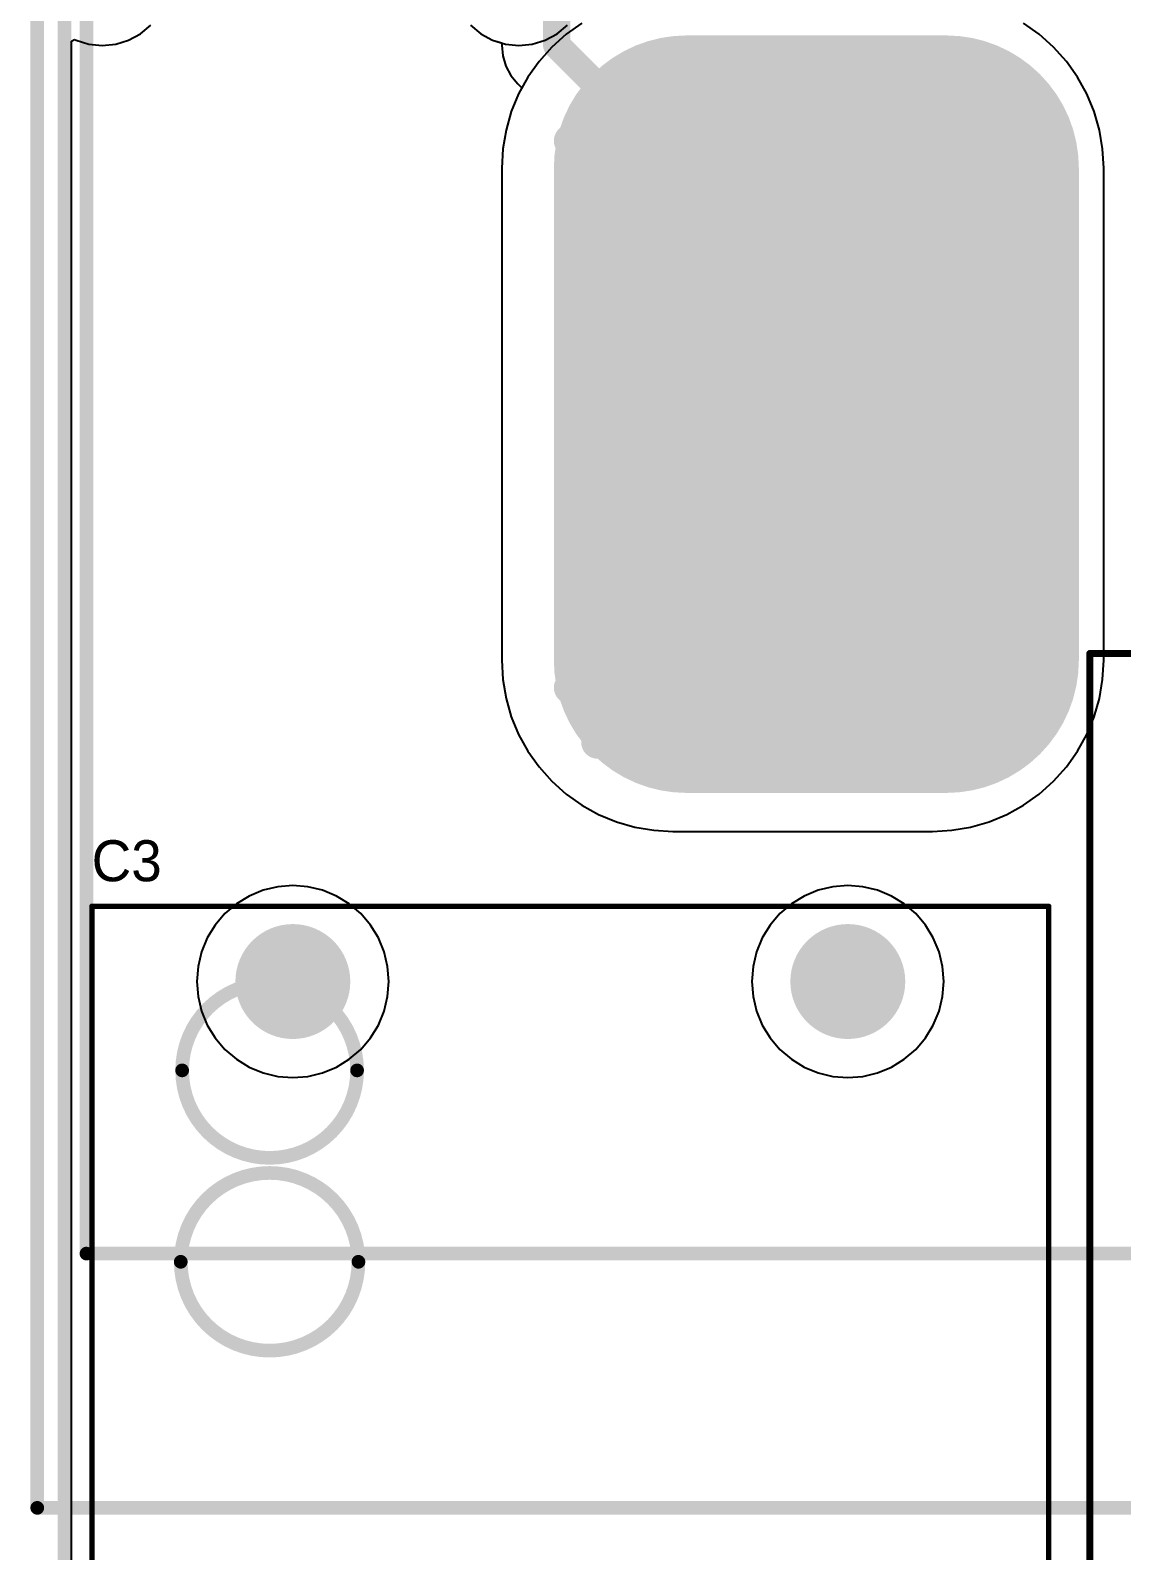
# Model space of a CAD drawing. Extents: x 69 to 227, y 90 to 377.
# Drawn here: x 79.8 to 119.7, y 136.9 to 192.5 of the extents above; entities that cross this region are included whole.
import ezdxf

# ---------------------------------------------------------------- set-up
doc = ezdxf.new("R2010")
doc.units = 0
doc.layers.get('0').update_dxf_attribs({"linetype": 'CONTINUOUS'})
for name, color, linetype in [('BOTTOMLAYER', 5, 'CONTINUOUS'), ('BOTTOMOVERLAY', 54, 'CONTINUOUS'), ('BOTTOMSOLDER', 6, 'CONTINUOUS'), ('MECHANICAL4', 56, 'CONTINUOUS'), ('MULTILAYER', 9, 'CONTINUOUS'), ('TOPLAYER', 1, 'CONTINUOUS'), ('TOPOVERLAY', 2, 'CONTINUOUS'), ('TOPSOLDER', 216, 'CONTINUOUS')]:
    doc.layers.add(name, color=color, linetype=linetype)

# ---------------------------------------------------------------- blocks, each defined once
blk = doc.blocks.new('C4AEOBW5400A3NJ_18')
at = {"layer": 'BOTTOMLAYER', "const_width": 2}
for points in [[(25.25, 10.15, 1), (27.25, 10.15, 1)], [(25.25, -10.15, 1), (27.25, -10.15, 1)]]:
    blk.add_lwpolyline(points, format="xyb", close=True, dxfattribs=at)
at = {"layer": 'BOTTOMSOLDER', "const_width": 2.102}
for points in [[(25.199, 10.15, 1), (27.301, 10.15, 1)], [(25.199, -10.15, 1), (27.301, -10.15, 1)]]:
    blk.add_lwpolyline(points, format="xyb", close=True, dxfattribs=at)
at = {"layer": 'MULTILAYER', "const_width": 2}
for points in [[(25.25, 10.15, 1), (27.25, 10.15, 1)], [(25.25, -10.15, 1), (27.25, -10.15, 1)]]:
    blk.add_lwpolyline(points, format="xyb", close=True, dxfattribs=at)
at = {"layer": 'TOPLAYER', "const_width": 2}
for points in [[(25.25, 10.15, 1), (27.25, 10.15, 1)], [(25.25, -10.15, 1), (27.25, -10.15, 1)]]:
    blk.add_lwpolyline(points, format="xyb", close=True, dxfattribs=at)
at = {"layer": 'TOPOVERLAY', "const_width": 0.2}
for points in [[(-29, 17.5), (29, 17.5)], [(29, 17.5), (29, -17.5)], [(-29, -17.5), (29, -17.5)]]:
    blk.add_lwpolyline(points, dxfattribs=at)
at = {"layer": 'TOPOVERLAY', "const_width": 0.1}
for points in [[(28.95, 17.5, 1), (29.05, 17.5, 1)], [(28.95, 17.5, 1), (29.05, 17.5, 1)], [(28.95, -17.5, 1), (29.05, -17.5, 1)], [(28.95, -17.5, 1), (29.05, -17.5, 1)]]:
    blk.add_lwpolyline(points, format="xyb", close=True, dxfattribs=at)
at = {"layer": 'TOPSOLDER', "const_width": 2.102}
for points in [[(25.199, 10.15, 1), (27.301, 10.15, 1)], [(25.199, -10.15, 1), (27.301, -10.15, 1)]]:
    blk.add_lwpolyline(points, format="xyb", close=True, dxfattribs=at)
blk = doc.blocks.new('CM300_SKM200_DUAL_FOOTPRIN')
at = {"layer": 'BOTTOMLAYER'}
for points, const_width in [([(-33.625, 9, 1), (-28.875, 9, 1)], 4.75), ([(-24.125, 9, 1), (-19.375, 9, 1)], 4.75), ([(-34.75, 12, 1), (-34.25, 12, 1)], 0.5), ([(-32.75, 12, 1), (-32.25, 12, 1)], 0.5), ([(-30.75, 12, 1), (-30.25, 12, 1)], 0.5), ([(-28.75, 12, 1), (-28.25, 12, 1)], 0.5), ([(-26.75, 12, 1), (-26.25, 12, 1)], 0.5), ([(-24.75, 12, 1), (-24.25, 12, 1)], 0.5), ([(-22.75, 12, 1), (-22.25, 12, 1)], 0.5), ([(-20.75, 12, 1), (-20.25, 12, 1)], 0.5), ([(-35.75, 10, 1), (-35.25, 10, 1)], 0.5), ([(-33.75, 10, 1), (-33.25, 10, 1)], 0.5), ([(-31.75, 10, 1), (-31.25, 10, 1)], 0.5), ([(-29.75, 10, 1), (-29.25, 10, 1)], 0.5), ([(-27.75, 10, 1), (-27.25, 10, 1)], 0.5), ([(-25.75, 10, 1), (-25.25, 10, 1)], 0.5), ([(-23.75, 10, 1), (-23.25, 10, 1)], 0.5), ([(-21.75, 10, 1), (-21.25, 10, 1)], 0.5), ([(-19.75, 10, 1), (-19.25, 10, 1)], 0.5), ([(-34.75, 8, 1), (-34.25, 8, 1)], 0.5), ([(-32.75, 8, 1), (-32.25, 8, 1)], 0.5), ([(-30.75, 8, 1), (-30.25, 8, 1)], 0.5), ([(-28.75, 8, 1), (-28.25, 8, 1)], 0.5), ([(-26.75, 8, 1), (-26.25, 8, 1)], 0.5), ([(-24.75, 8, 1), (-24.25, 8, 1)], 0.5), ([(-22.75, 8, 1), (-22.25, 8, 1)], 0.5), ([(-20.75, 8, 1), (-20.25, 8, 1)], 0.5), ([(-18.75, 8, 1), (-18.25, 8, 1)], 0.5), ([(-35.75, 6, 1), (-35.25, 6, 1)], 0.5), ([(-33.75, 6, 1), (-33.25, 6, 1)], 0.5), ([(-31.75, 6, 1), (-31.25, 6, 1)], 0.5), ([(-29.75, 6, 1), (-29.25, 6, 1)], 0.5), ([(-27.75, 6, 1), (-27.25, 6, 1)], 0.5), ([(-25.75, 6, 1), (-25.25, 6, 1)], 0.5), ([(-23.75, 6, 1), (-23.25, 6, 1)], 0.5), ([(-21.75, 6, 1), (-21.25, 6, 1)], 0.5), ([(-19.75, 6, 1), (-19.25, 6, 1)], 0.5), ([(-34.75, 4, 1), (-34.25, 4, 1)], 0.5), ([(-32.75, 4, 1), (-32.25, 4, 1)], 0.5), ([(-30.75, 4, 1), (-30.25, 4, 1)], 0.5), ([(-28.75, 4, 1), (-28.25, 4, 1)], 0.5), ([(-26.75, 4, 1), (-26.25, 4, 1)], 0.5), ([(-24.75, 4, 1), (-24.25, 4, 1)], 0.5), ([(-22.75, 4, 1), (-22.25, 4, 1)], 0.5), ([(-20.75, 4, 1), (-20.25, 4, 1)], 0.5), ([(-18.75, 4, 1), (-18.25, 4, 1)], 0.5), ([(-35.75, 2, 1), (-35.25, 2, 1)], 0.5), ([(-33.75, 2, 1), (-33.25, 2, 1)], 0.5), ([(-31.75, 2, 1), (-31.25, 2, 1)], 0.5), ([(-21.75, 2, 1), (-21.25, 2, 1)], 0.5), ([(-19.75, 2, 1), (-19.25, 2, 1)], 0.5), ([(-34.75, 0, 1), (-34.25, 0, 1)], 0.5), ([(-32.75, 0, 1), (-32.25, 0, 1)], 0.5), ([(-20.75, 0, 1), (-20.25, 0, 1)], 0.5), ([(-18.75, 0, 1), (-18.25, 0, 1)], 0.5), ([(-35.75, -2, 1), (-35.25, -2, 1)], 0.5), ([(-33.75, -2, 1), (-33.25, -2, 1)], 0.5), ([(-31.75, -2, 1), (-31.25, -2, 1)], 0.5), ([(-21.75, -2, 1), (-21.25, -2, 1)], 0.5), ([(-19.75, -2, 1), (-19.25, -2, 1)], 0.5), ([(-34.75, -4, 1), (-34.25, -4, 1)], 0.5), ([(-32.75, -4, 1), (-32.25, -4, 1)], 0.5), ([(-30.75, -4, 1), (-30.25, -4, 1)], 0.5), ([(-28.75, -4, 1), (-28.25, -4, 1)], 0.5), ([(-26.75, -4, 1), (-26.25, -4, 1)], 0.5), ([(-24.75, -4, 1), (-24.25, -4, 1)], 0.5), ([(-22.75, -4, 1), (-22.25, -4, 1)], 0.5), ([(-20.75, -4, 1), (-20.25, -4, 1)], 0.5), ([(-18.75, -4, 1), (-18.25, -4, 1)], 0.5), ([(-33.625, -9, 1), (-28.875, -9, 1)], 4.75), ([(-24.125, -9, 1), (-19.375, -9, 1)], 4.75), ([(-35.75, -6, 1), (-35.25, -6, 1)], 0.5), ([(-33.75, -6, 1), (-33.25, -6, 1)], 0.5), ([(-31.75, -6, 1), (-31.25, -6, 1)], 0.5), ([(-29.75, -6, 1), (-29.25, -6, 1)], 0.5), ([(-27.75, -6, 1), (-27.25, -6, 1)], 0.5), ([(-25.75, -6, 1), (-25.25, -6, 1)], 0.5), ([(-23.75, -6, 1), (-23.25, -6, 1)], 0.5), ([(-21.75, -6, 1), (-21.25, -6, 1)], 0.5), ([(-19.75, -6, 1), (-19.25, -6, 1)], 0.5), ([(-34.75, -8, 1), (-34.25, -8, 1)], 0.5), ([(-32.75, -8, 1), (-32.25, -8, 1)], 0.5), ([(-30.75, -8, 1), (-30.25, -8, 1)], 0.5), ([(-28.75, -8, 1), (-28.25, -8, 1)], 0.5), ([(-26.75, -8, 1), (-26.25, -8, 1)], 0.5), ([(-24.75, -8, 1), (-24.25, -8, 1)], 0.5), ([(-22.75, -8, 1), (-22.25, -8, 1)], 0.5), ([(-20.75, -8, 1), (-20.25, -8, 1)], 0.5), ([(-18.75, -8, 1), (-18.25, -8, 1)], 0.5), ([(-35.75, -10, 1), (-35.25, -10, 1)], 0.5), ([(-33.75, -10, 1), (-33.25, -10, 1)], 0.5), ([(-31.75, -10, 1), (-31.25, -10, 1)], 0.5), ([(-29.75, -10, 1), (-29.25, -10, 1)], 0.5), ([(-27.75, -10, 1), (-27.25, -10, 1)], 0.5), ([(-25.75, -10, 1), (-25.25, -10, 1)], 0.5), ([(-23.75, -10, 1), (-23.25, -10, 1)], 0.5), ([(-21.75, -10, 1), (-21.25, -10, 1)], 0.5), ([(-19.75, -10, 1), (-19.25, -10, 1)], 0.5), ([(-34.75, -12, 1), (-34.25, -12, 1)], 0.5), ([(-32.75, -12, 1), (-32.25, -12, 1)], 0.5), ([(-30.75, -12, 1), (-30.25, -12, 1)], 0.5), ([(-28.75, -12, 1), (-28.25, -12, 1)], 0.5), ([(-26.75, -12, 1), (-26.25, -12, 1)], 0.5), ([(-24.75, -12, 1), (-24.25, -12, 1)], 0.5), ([(-22.75, -12, 1), (-22.25, -12, 1)], 0.5), ([(-20.75, -12, 1), (-20.25, -12, 1)], 0.5)]:
    blk.add_lwpolyline(points, format="xyb", close=True, dxfattribs=dict(at, const_width=const_width))
for points in [[(-31.25, -13.75), (-21.75, -13.75), (-31.25, 13.75), (-21.75, 13.75)], [(-36, -9), (-17, -9), (-36, 9), (-17, 9)]]:
    blk.add_solid(points, dxfattribs=at)
at = {"layer": 'BOTTOMOVERLAY', "const_width": 0.5}
for points in [[(-55, -40), (-55, 40)], [(-53.2, -30.7), (-53.2, 30.7)], [(-53.2, -30.7), (53.2, -30.7)], [(-55, -40), (55, -40)]]:
    blk.add_lwpolyline(points, dxfattribs=at)
at = {"layer": 'BOTTOMOVERLAY'}
for points, const_width in [([(-43.3, -24, 1), (-49.7, -24, 1)], 0.5), ([(-49.825, -24, 1), (-49.575, -24, 1)], 0.25), ([(-43.425, -24, 1), (-43.175, -24, 1)], 0.25), ([(-43.25, -31, 1), (-49.75, -31, 1)], 0.5), ([(-53.325, -30.7, 1), (-53.075, -30.7, 1)], 0.25), ([(-53.325, -30.7, 1), (-53.075, -30.7, 1)], 0.25), ([(-49.875, -31, 1), (-49.625, -31, 1)], 0.25), ([(-43.375, -31, 1), (-43.125, -31, 1)], 0.25), ([(-55.125, -40, 1), (-54.875, -40, 1)], 0.25), ([(-55.125, -40, 1), (-54.875, -40, 1)], 0.25)]:
    blk.add_lwpolyline(points, format="xyb", close=True, dxfattribs=dict(at, const_width=const_width))
at = {"layer": 'BOTTOMSOLDER'}
for points, const_width in [([(-33.676, 9, 1), (-28.824, 9, 1)], 4.852), ([(-24.176, 9, 1), (-19.324, 9, 1)], 4.852), ([(-34.801, 12, 1), (-34.199, 12, 1)], 0.602), ([(-32.801, 12, 1), (-32.199, 12, 1)], 0.602), ([(-30.801, 12, 1), (-30.199, 12, 1)], 0.602), ([(-28.801, 12, 1), (-28.199, 12, 1)], 0.602), ([(-26.801, 12, 1), (-26.199, 12, 1)], 0.602), ([(-24.801, 12, 1), (-24.199, 12, 1)], 0.602), ([(-22.801, 12, 1), (-22.199, 12, 1)], 0.602), ([(-20.801, 12, 1), (-20.199, 12, 1)], 0.602), ([(-35.801, 10, 1), (-35.199, 10, 1)], 0.602), ([(-33.801, 10, 1), (-33.199, 10, 1)], 0.602), ([(-31.801, 10, 1), (-31.199, 10, 1)], 0.602), ([(-29.801, 10, 1), (-29.199, 10, 1)], 0.602), ([(-27.801, 10, 1), (-27.199, 10, 1)], 0.602), ([(-25.801, 10, 1), (-25.199, 10, 1)], 0.602), ([(-23.801, 10, 1), (-23.199, 10, 1)], 0.602), ([(-21.801, 10, 1), (-21.199, 10, 1)], 0.602), ([(-19.801, 10, 1), (-19.199, 10, 1)], 0.602), ([(-34.801, 8, 1), (-34.199, 8, 1)], 0.602), ([(-32.801, 8, 1), (-32.199, 8, 1)], 0.602), ([(-30.801, 8, 1), (-30.199, 8, 1)], 0.602), ([(-28.801, 8, 1), (-28.199, 8, 1)], 0.602), ([(-26.801, 8, 1), (-26.199, 8, 1)], 0.602), ([(-24.801, 8, 1), (-24.199, 8, 1)], 0.602), ([(-22.801, 8, 1), (-22.199, 8, 1)], 0.602), ([(-20.801, 8, 1), (-20.199, 8, 1)], 0.602), ([(-18.801, 8, 1), (-18.199, 8, 1)], 0.602), ([(-35.801, 6, 1), (-35.199, 6, 1)], 0.602), ([(-33.801, 6, 1), (-33.199, 6, 1)], 0.602), ([(-31.801, 6, 1), (-31.199, 6, 1)], 0.602), ([(-29.801, 6, 1), (-29.199, 6, 1)], 0.602), ([(-27.801, 6, 1), (-27.199, 6, 1)], 0.602), ([(-25.801, 6, 1), (-25.199, 6, 1)], 0.602), ([(-23.801, 6, 1), (-23.199, 6, 1)], 0.602), ([(-21.801, 6, 1), (-21.199, 6, 1)], 0.602), ([(-19.801, 6, 1), (-19.199, 6, 1)], 0.602), ([(-34.801, 4, 1), (-34.199, 4, 1)], 0.602), ([(-32.801, 4, 1), (-32.199, 4, 1)], 0.602), ([(-30.801, 4, 1), (-30.199, 4, 1)], 0.602), ([(-28.801, 4, 1), (-28.199, 4, 1)], 0.602), ([(-26.801, 4, 1), (-26.199, 4, 1)], 0.602), ([(-24.801, 4, 1), (-24.199, 4, 1)], 0.602), ([(-22.801, 4, 1), (-22.199, 4, 1)], 0.602), ([(-20.801, 4, 1), (-20.199, 4, 1)], 0.602), ([(-18.801, 4, 1), (-18.199, 4, 1)], 0.602), ([(-35.801, 2, 1), (-35.199, 2, 1)], 0.602), ([(-33.801, 2, 1), (-33.199, 2, 1)], 0.602), ([(-31.801, 2, 1), (-31.199, 2, 1)], 0.602), ([(-21.801, 2, 1), (-21.199, 2, 1)], 0.602), ([(-19.801, 2, 1), (-19.199, 2, 1)], 0.602), ([(-34.801, 0, 1), (-34.199, 0, 1)], 0.602), ([(-32.801, 0, 1), (-32.199, 0, 1)], 0.602), ([(-20.801, 0, 1), (-20.199, 0, 1)], 0.602), ([(-18.801, 0, 1), (-18.199, 0, 1)], 0.602), ([(-35.801, -2, 1), (-35.199, -2, 1)], 0.602), ([(-33.801, -2, 1), (-33.199, -2, 1)], 0.602), ([(-31.801, -2, 1), (-31.199, -2, 1)], 0.602), ([(-21.801, -2, 1), (-21.199, -2, 1)], 0.602), ([(-19.801, -2, 1), (-19.199, -2, 1)], 0.602), ([(-34.801, -4, 1), (-34.199, -4, 1)], 0.602), ([(-32.801, -4, 1), (-32.199, -4, 1)], 0.602), ([(-30.801, -4, 1), (-30.199, -4, 1)], 0.602), ([(-28.801, -4, 1), (-28.199, -4, 1)], 0.602), ([(-26.801, -4, 1), (-26.199, -4, 1)], 0.602), ([(-24.801, -4, 1), (-24.199, -4, 1)], 0.602), ([(-22.801, -4, 1), (-22.199, -4, 1)], 0.602), ([(-20.801, -4, 1), (-20.199, -4, 1)], 0.602), ([(-18.801, -4, 1), (-18.199, -4, 1)], 0.602), ([(-33.676, -9, 1), (-28.824, -9, 1)], 4.852), ([(-24.176, -9, 1), (-19.324, -9, 1)], 4.852), ([(-35.801, -6, 1), (-35.199, -6, 1)], 0.602), ([(-33.801, -6, 1), (-33.199, -6, 1)], 0.602), ([(-31.801, -6, 1), (-31.199, -6, 1)], 0.602), ([(-29.801, -6, 1), (-29.199, -6, 1)], 0.602), ([(-27.801, -6, 1), (-27.199, -6, 1)], 0.602), ([(-25.801, -6, 1), (-25.199, -6, 1)], 0.602), ([(-23.801, -6, 1), (-23.199, -6, 1)], 0.602), ([(-21.801, -6, 1), (-21.199, -6, 1)], 0.602), ([(-19.801, -6, 1), (-19.199, -6, 1)], 0.602), ([(-34.801, -8, 1), (-34.199, -8, 1)], 0.602), ([(-32.801, -8, 1), (-32.199, -8, 1)], 0.602), ([(-30.801, -8, 1), (-30.199, -8, 1)], 0.602), ([(-28.801, -8, 1), (-28.199, -8, 1)], 0.602), ([(-26.801, -8, 1), (-26.199, -8, 1)], 0.602), ([(-24.801, -8, 1), (-24.199, -8, 1)], 0.602), ([(-22.801, -8, 1), (-22.199, -8, 1)], 0.602), ([(-20.801, -8, 1), (-20.199, -8, 1)], 0.602), ([(-18.801, -8, 1), (-18.199, -8, 1)], 0.602), ([(-35.801, -10, 1), (-35.199, -10, 1)], 0.602), ([(-33.801, -10, 1), (-33.199, -10, 1)], 0.602), ([(-31.801, -10, 1), (-31.199, -10, 1)], 0.602), ([(-29.801, -10, 1), (-29.199, -10, 1)], 0.602), ([(-27.801, -10, 1), (-27.199, -10, 1)], 0.602), ([(-25.801, -10, 1), (-25.199, -10, 1)], 0.602), ([(-23.801, -10, 1), (-23.199, -10, 1)], 0.602), ([(-21.801, -10, 1), (-21.199, -10, 1)], 0.602), ([(-19.801, -10, 1), (-19.199, -10, 1)], 0.602), ([(-34.801, -12, 1), (-34.199, -12, 1)], 0.602), ([(-32.801, -12, 1), (-32.199, -12, 1)], 0.602), ([(-30.801, -12, 1), (-30.199, -12, 1)], 0.602), ([(-28.801, -12, 1), (-28.199, -12, 1)], 0.602), ([(-26.801, -12, 1), (-26.199, -12, 1)], 0.602), ([(-24.801, -12, 1), (-24.199, -12, 1)], 0.602), ([(-22.801, -12, 1), (-22.199, -12, 1)], 0.602), ([(-20.801, -12, 1), (-20.199, -12, 1)], 0.602)]:
    blk.add_lwpolyline(points, format="xyb", close=True, dxfattribs=dict(at, const_width=const_width))
for points in [[(-31.25, -13.852), (-21.75, -13.852), (-31.25, 13.852), (-21.75, 13.852)], [(-36.102, -9), (-16.898, -9), (-36.102, 9), (-16.898, 9)]]:
    blk.add_solid(points, dxfattribs=at)
at = {"layer": 'MULTILAYER'}
for points, const_width in [([(-33.625, 9, 1), (-28.875, 9, 1)], 4.75), ([(-24.125, 9, 1), (-19.375, 9, 1)], 4.75), ([(-34.75, 12, 1), (-34.25, 12, 1)], 0.5), ([(-32.75, 12, 1), (-32.25, 12, 1)], 0.5), ([(-30.75, 12, 1), (-30.25, 12, 1)], 0.5), ([(-28.75, 12, 1), (-28.25, 12, 1)], 0.5), ([(-26.75, 12, 1), (-26.25, 12, 1)], 0.5), ([(-24.75, 12, 1), (-24.25, 12, 1)], 0.5), ([(-22.75, 12, 1), (-22.25, 12, 1)], 0.5), ([(-20.75, 12, 1), (-20.25, 12, 1)], 0.5), ([(-35.75, 10, 1), (-35.25, 10, 1)], 0.5), ([(-33.75, 10, 1), (-33.25, 10, 1)], 0.5), ([(-31.75, 10, 1), (-31.25, 10, 1)], 0.5), ([(-29.75, 10, 1), (-29.25, 10, 1)], 0.5), ([(-27.75, 10, 1), (-27.25, 10, 1)], 0.5), ([(-25.75, 10, 1), (-25.25, 10, 1)], 0.5), ([(-23.75, 10, 1), (-23.25, 10, 1)], 0.5), ([(-21.75, 10, 1), (-21.25, 10, 1)], 0.5), ([(-19.75, 10, 1), (-19.25, 10, 1)], 0.5), ([(-34.75, 8, 1), (-34.25, 8, 1)], 0.5), ([(-32.75, 8, 1), (-32.25, 8, 1)], 0.5), ([(-30.75, 8, 1), (-30.25, 8, 1)], 0.5), ([(-28.75, 8, 1), (-28.25, 8, 1)], 0.5), ([(-26.75, 8, 1), (-26.25, 8, 1)], 0.5), ([(-24.75, 8, 1), (-24.25, 8, 1)], 0.5), ([(-22.75, 8, 1), (-22.25, 8, 1)], 0.5), ([(-20.75, 8, 1), (-20.25, 8, 1)], 0.5), ([(-18.75, 8, 1), (-18.25, 8, 1)], 0.5), ([(-35.75, 6, 1), (-35.25, 6, 1)], 0.5), ([(-33.75, 6, 1), (-33.25, 6, 1)], 0.5), ([(-31.75, 6, 1), (-31.25, 6, 1)], 0.5), ([(-29.75, 6, 1), (-29.25, 6, 1)], 0.5), ([(-27.75, 6, 1), (-27.25, 6, 1)], 0.5), ([(-25.75, 6, 1), (-25.25, 6, 1)], 0.5), ([(-23.75, 6, 1), (-23.25, 6, 1)], 0.5), ([(-21.75, 6, 1), (-21.25, 6, 1)], 0.5), ([(-19.75, 6, 1), (-19.25, 6, 1)], 0.5), ([(-34.75, 4, 1), (-34.25, 4, 1)], 0.5), ([(-32.75, 4, 1), (-32.25, 4, 1)], 0.5), ([(-30.75, 4, 1), (-30.25, 4, 1)], 0.5), ([(-28.75, 4, 1), (-28.25, 4, 1)], 0.5), ([(-26.75, 4, 1), (-26.25, 4, 1)], 0.5), ([(-24.75, 4, 1), (-24.25, 4, 1)], 0.5), ([(-22.75, 4, 1), (-22.25, 4, 1)], 0.5), ([(-20.75, 4, 1), (-20.25, 4, 1)], 0.5), ([(-18.75, 4, 1), (-18.25, 4, 1)], 0.5), ([(-35.75, 2, 1), (-35.25, 2, 1)], 0.5), ([(-33.75, 2, 1), (-33.25, 2, 1)], 0.5), ([(-31.75, 2, 1), (-31.25, 2, 1)], 0.5), ([(-21.75, 2, 1), (-21.25, 2, 1)], 0.5), ([(-19.75, 2, 1), (-19.25, 2, 1)], 0.5), ([(-34.75, 0, 1), (-34.25, 0, 1)], 0.5), ([(-32.75, 0, 1), (-32.25, 0, 1)], 0.5), ([(-20.75, 0, 1), (-20.25, 0, 1)], 0.5), ([(-18.75, 0, 1), (-18.25, 0, 1)], 0.5), ([(-35.75, -2, 1), (-35.25, -2, 1)], 0.5), ([(-33.75, -2, 1), (-33.25, -2, 1)], 0.5), ([(-31.75, -2, 1), (-31.25, -2, 1)], 0.5), ([(-21.75, -2, 1), (-21.25, -2, 1)], 0.5), ([(-19.75, -2, 1), (-19.25, -2, 1)], 0.5), ([(-34.75, -4, 1), (-34.25, -4, 1)], 0.5), ([(-32.75, -4, 1), (-32.25, -4, 1)], 0.5), ([(-30.75, -4, 1), (-30.25, -4, 1)], 0.5), ([(-28.75, -4, 1), (-28.25, -4, 1)], 0.5), ([(-26.75, -4, 1), (-26.25, -4, 1)], 0.5), ([(-24.75, -4, 1), (-24.25, -4, 1)], 0.5), ([(-22.75, -4, 1), (-22.25, -4, 1)], 0.5), ([(-20.75, -4, 1), (-20.25, -4, 1)], 0.5), ([(-18.75, -4, 1), (-18.25, -4, 1)], 0.5), ([(-33.625, -9, 1), (-28.875, -9, 1)], 4.75), ([(-24.125, -9, 1), (-19.375, -9, 1)], 4.75), ([(-35.75, -6, 1), (-35.25, -6, 1)], 0.5), ([(-33.75, -6, 1), (-33.25, -6, 1)], 0.5), ([(-31.75, -6, 1), (-31.25, -6, 1)], 0.5), ([(-29.75, -6, 1), (-29.25, -6, 1)], 0.5), ([(-27.75, -6, 1), (-27.25, -6, 1)], 0.5), ([(-25.75, -6, 1), (-25.25, -6, 1)], 0.5), ([(-23.75, -6, 1), (-23.25, -6, 1)], 0.5), ([(-21.75, -6, 1), (-21.25, -6, 1)], 0.5), ([(-19.75, -6, 1), (-19.25, -6, 1)], 0.5), ([(-34.75, -8, 1), (-34.25, -8, 1)], 0.5), ([(-32.75, -8, 1), (-32.25, -8, 1)], 0.5), ([(-30.75, -8, 1), (-30.25, -8, 1)], 0.5), ([(-28.75, -8, 1), (-28.25, -8, 1)], 0.5), ([(-26.75, -8, 1), (-26.25, -8, 1)], 0.5), ([(-24.75, -8, 1), (-24.25, -8, 1)], 0.5), ([(-22.75, -8, 1), (-22.25, -8, 1)], 0.5), ([(-20.75, -8, 1), (-20.25, -8, 1)], 0.5), ([(-18.75, -8, 1), (-18.25, -8, 1)], 0.5), ([(-35.75, -10, 1), (-35.25, -10, 1)], 0.5), ([(-33.75, -10, 1), (-33.25, -10, 1)], 0.5), ([(-31.75, -10, 1), (-31.25, -10, 1)], 0.5), ([(-29.75, -10, 1), (-29.25, -10, 1)], 0.5), ([(-27.75, -10, 1), (-27.25, -10, 1)], 0.5), ([(-25.75, -10, 1), (-25.25, -10, 1)], 0.5), ([(-23.75, -10, 1), (-23.25, -10, 1)], 0.5), ([(-21.75, -10, 1), (-21.25, -10, 1)], 0.5), ([(-19.75, -10, 1), (-19.25, -10, 1)], 0.5), ([(-34.75, -12, 1), (-34.25, -12, 1)], 0.5), ([(-32.75, -12, 1), (-32.25, -12, 1)], 0.5), ([(-30.75, -12, 1), (-30.25, -12, 1)], 0.5), ([(-28.75, -12, 1), (-28.25, -12, 1)], 0.5), ([(-26.75, -12, 1), (-26.25, -12, 1)], 0.5), ([(-24.75, -12, 1), (-24.25, -12, 1)], 0.5), ([(-22.75, -12, 1), (-22.25, -12, 1)], 0.5), ([(-20.75, -12, 1), (-20.25, -12, 1)], 0.5)]:
    blk.add_lwpolyline(points, format="xyb", close=True, dxfattribs=dict(at, const_width=const_width))
for points in [[(-31.25, -13.75), (-21.75, -13.75), (-31.25, 13.75), (-21.75, 13.75)], [(-36, -9), (-17, -9), (-36, 9), (-17, 9)]]:
    blk.add_solid(points, dxfattribs=at)
at = {"layer": 'TOPLAYER'}
for points, const_width in [([(-33.625, 9, 1), (-28.875, 9, 1)], 4.75), ([(-24.125, 9, 1), (-19.375, 9, 1)], 4.75), ([(-34.75, 12, 1), (-34.25, 12, 1)], 0.5), ([(-32.75, 12, 1), (-32.25, 12, 1)], 0.5), ([(-30.75, 12, 1), (-30.25, 12, 1)], 0.5), ([(-28.75, 12, 1), (-28.25, 12, 1)], 0.5), ([(-26.75, 12, 1), (-26.25, 12, 1)], 0.5), ([(-24.75, 12, 1), (-24.25, 12, 1)], 0.5), ([(-22.75, 12, 1), (-22.25, 12, 1)], 0.5), ([(-20.75, 12, 1), (-20.25, 12, 1)], 0.5), ([(-35.75, 10, 1), (-35.25, 10, 1)], 0.5), ([(-33.75, 10, 1), (-33.25, 10, 1)], 0.5), ([(-31.75, 10, 1), (-31.25, 10, 1)], 0.5), ([(-29.75, 10, 1), (-29.25, 10, 1)], 0.5), ([(-27.75, 10, 1), (-27.25, 10, 1)], 0.5), ([(-25.75, 10, 1), (-25.25, 10, 1)], 0.5), ([(-23.75, 10, 1), (-23.25, 10, 1)], 0.5), ([(-21.75, 10, 1), (-21.25, 10, 1)], 0.5), ([(-19.75, 10, 1), (-19.25, 10, 1)], 0.5), ([(-34.75, 8, 1), (-34.25, 8, 1)], 0.5), ([(-32.75, 8, 1), (-32.25, 8, 1)], 0.5), ([(-30.75, 8, 1), (-30.25, 8, 1)], 0.5), ([(-28.75, 8, 1), (-28.25, 8, 1)], 0.5), ([(-26.75, 8, 1), (-26.25, 8, 1)], 0.5), ([(-24.75, 8, 1), (-24.25, 8, 1)], 0.5), ([(-22.75, 8, 1), (-22.25, 8, 1)], 0.5), ([(-20.75, 8, 1), (-20.25, 8, 1)], 0.5), ([(-18.75, 8, 1), (-18.25, 8, 1)], 0.5), ([(-35.75, 6, 1), (-35.25, 6, 1)], 0.5), ([(-33.75, 6, 1), (-33.25, 6, 1)], 0.5), ([(-31.75, 6, 1), (-31.25, 6, 1)], 0.5), ([(-29.75, 6, 1), (-29.25, 6, 1)], 0.5), ([(-27.75, 6, 1), (-27.25, 6, 1)], 0.5), ([(-25.75, 6, 1), (-25.25, 6, 1)], 0.5), ([(-23.75, 6, 1), (-23.25, 6, 1)], 0.5), ([(-21.75, 6, 1), (-21.25, 6, 1)], 0.5), ([(-19.75, 6, 1), (-19.25, 6, 1)], 0.5), ([(-34.75, 4, 1), (-34.25, 4, 1)], 0.5), ([(-32.75, 4, 1), (-32.25, 4, 1)], 0.5), ([(-30.75, 4, 1), (-30.25, 4, 1)], 0.5), ([(-28.75, 4, 1), (-28.25, 4, 1)], 0.5), ([(-26.75, 4, 1), (-26.25, 4, 1)], 0.5), ([(-24.75, 4, 1), (-24.25, 4, 1)], 0.5), ([(-22.75, 4, 1), (-22.25, 4, 1)], 0.5), ([(-20.75, 4, 1), (-20.25, 4, 1)], 0.5), ([(-18.75, 4, 1), (-18.25, 4, 1)], 0.5), ([(-35.75, 2, 1), (-35.25, 2, 1)], 0.5), ([(-33.75, 2, 1), (-33.25, 2, 1)], 0.5), ([(-31.75, 2, 1), (-31.25, 2, 1)], 0.5), ([(-21.75, 2, 1), (-21.25, 2, 1)], 0.5), ([(-19.75, 2, 1), (-19.25, 2, 1)], 0.5), ([(-34.75, 0, 1), (-34.25, 0, 1)], 0.5), ([(-32.75, 0, 1), (-32.25, 0, 1)], 0.5), ([(-20.75, 0, 1), (-20.25, 0, 1)], 0.5), ([(-18.75, 0, 1), (-18.25, 0, 1)], 0.5), ([(-35.75, -2, 1), (-35.25, -2, 1)], 0.5), ([(-33.75, -2, 1), (-33.25, -2, 1)], 0.5), ([(-31.75, -2, 1), (-31.25, -2, 1)], 0.5), ([(-21.75, -2, 1), (-21.25, -2, 1)], 0.5), ([(-19.75, -2, 1), (-19.25, -2, 1)], 0.5), ([(-34.75, -4, 1), (-34.25, -4, 1)], 0.5), ([(-32.75, -4, 1), (-32.25, -4, 1)], 0.5), ([(-30.75, -4, 1), (-30.25, -4, 1)], 0.5), ([(-28.75, -4, 1), (-28.25, -4, 1)], 0.5), ([(-26.75, -4, 1), (-26.25, -4, 1)], 0.5), ([(-24.75, -4, 1), (-24.25, -4, 1)], 0.5), ([(-22.75, -4, 1), (-22.25, -4, 1)], 0.5), ([(-20.75, -4, 1), (-20.25, -4, 1)], 0.5), ([(-18.75, -4, 1), (-18.25, -4, 1)], 0.5), ([(-33.625, -9, 1), (-28.875, -9, 1)], 4.75), ([(-24.125, -9, 1), (-19.375, -9, 1)], 4.75), ([(-35.75, -6, 1), (-35.25, -6, 1)], 0.5), ([(-33.75, -6, 1), (-33.25, -6, 1)], 0.5), ([(-31.75, -6, 1), (-31.25, -6, 1)], 0.5), ([(-29.75, -6, 1), (-29.25, -6, 1)], 0.5), ([(-27.75, -6, 1), (-27.25, -6, 1)], 0.5), ([(-25.75, -6, 1), (-25.25, -6, 1)], 0.5), ([(-23.75, -6, 1), (-23.25, -6, 1)], 0.5), ([(-21.75, -6, 1), (-21.25, -6, 1)], 0.5), ([(-19.75, -6, 1), (-19.25, -6, 1)], 0.5), ([(-34.75, -8, 1), (-34.25, -8, 1)], 0.5), ([(-32.75, -8, 1), (-32.25, -8, 1)], 0.5), ([(-30.75, -8, 1), (-30.25, -8, 1)], 0.5), ([(-28.75, -8, 1), (-28.25, -8, 1)], 0.5), ([(-26.75, -8, 1), (-26.25, -8, 1)], 0.5), ([(-24.75, -8, 1), (-24.25, -8, 1)], 0.5), ([(-22.75, -8, 1), (-22.25, -8, 1)], 0.5), ([(-20.75, -8, 1), (-20.25, -8, 1)], 0.5), ([(-18.75, -8, 1), (-18.25, -8, 1)], 0.5), ([(-35.75, -10, 1), (-35.25, -10, 1)], 0.5), ([(-33.75, -10, 1), (-33.25, -10, 1)], 0.5), ([(-31.75, -10, 1), (-31.25, -10, 1)], 0.5), ([(-29.75, -10, 1), (-29.25, -10, 1)], 0.5), ([(-27.75, -10, 1), (-27.25, -10, 1)], 0.5), ([(-25.75, -10, 1), (-25.25, -10, 1)], 0.5), ([(-23.75, -10, 1), (-23.25, -10, 1)], 0.5), ([(-21.75, -10, 1), (-21.25, -10, 1)], 0.5), ([(-19.75, -10, 1), (-19.25, -10, 1)], 0.5), ([(-34.75, -12, 1), (-34.25, -12, 1)], 0.5), ([(-32.75, -12, 1), (-32.25, -12, 1)], 0.5), ([(-30.75, -12, 1), (-30.25, -12, 1)], 0.5), ([(-28.75, -12, 1), (-28.25, -12, 1)], 0.5), ([(-26.75, -12, 1), (-26.25, -12, 1)], 0.5), ([(-24.75, -12, 1), (-24.25, -12, 1)], 0.5), ([(-22.75, -12, 1), (-22.25, -12, 1)], 0.5), ([(-20.75, -12, 1), (-20.25, -12, 1)], 0.5)]:
    blk.add_lwpolyline(points, format="xyb", close=True, dxfattribs=dict(at, const_width=const_width))
for points in [[(-31.25, -13.75), (-21.75, -13.75), (-31.25, 13.75), (-21.75, 13.75)], [(-36, -9), (-17, -9), (-36, 9), (-17, 9)]]:
    blk.add_solid(points, dxfattribs=at)
at = {"layer": 'TOPSOLDER'}
for points, const_width in [([(-33.676, 9, 1), (-28.824, 9, 1)], 4.852), ([(-24.176, 9, 1), (-19.324, 9, 1)], 4.852), ([(-34.801, 12, 1), (-34.199, 12, 1)], 0.602), ([(-32.801, 12, 1), (-32.199, 12, 1)], 0.602), ([(-30.801, 12, 1), (-30.199, 12, 1)], 0.602), ([(-28.801, 12, 1), (-28.199, 12, 1)], 0.602), ([(-26.801, 12, 1), (-26.199, 12, 1)], 0.602), ([(-24.801, 12, 1), (-24.199, 12, 1)], 0.602), ([(-22.801, 12, 1), (-22.199, 12, 1)], 0.602), ([(-20.801, 12, 1), (-20.199, 12, 1)], 0.602), ([(-35.801, 10, 1), (-35.199, 10, 1)], 0.602), ([(-33.801, 10, 1), (-33.199, 10, 1)], 0.602), ([(-31.801, 10, 1), (-31.199, 10, 1)], 0.602), ([(-29.801, 10, 1), (-29.199, 10, 1)], 0.602), ([(-27.801, 10, 1), (-27.199, 10, 1)], 0.602), ([(-25.801, 10, 1), (-25.199, 10, 1)], 0.602), ([(-23.801, 10, 1), (-23.199, 10, 1)], 0.602), ([(-21.801, 10, 1), (-21.199, 10, 1)], 0.602), ([(-19.801, 10, 1), (-19.199, 10, 1)], 0.602), ([(-34.801, 8, 1), (-34.199, 8, 1)], 0.602), ([(-32.801, 8, 1), (-32.199, 8, 1)], 0.602), ([(-30.801, 8, 1), (-30.199, 8, 1)], 0.602), ([(-28.801, 8, 1), (-28.199, 8, 1)], 0.602), ([(-26.801, 8, 1), (-26.199, 8, 1)], 0.602), ([(-24.801, 8, 1), (-24.199, 8, 1)], 0.602), ([(-22.801, 8, 1), (-22.199, 8, 1)], 0.602), ([(-20.801, 8, 1), (-20.199, 8, 1)], 0.602), ([(-18.801, 8, 1), (-18.199, 8, 1)], 0.602), ([(-35.801, 6, 1), (-35.199, 6, 1)], 0.602), ([(-33.801, 6, 1), (-33.199, 6, 1)], 0.602), ([(-31.801, 6, 1), (-31.199, 6, 1)], 0.602), ([(-29.801, 6, 1), (-29.199, 6, 1)], 0.602), ([(-27.801, 6, 1), (-27.199, 6, 1)], 0.602), ([(-25.801, 6, 1), (-25.199, 6, 1)], 0.602), ([(-23.801, 6, 1), (-23.199, 6, 1)], 0.602), ([(-21.801, 6, 1), (-21.199, 6, 1)], 0.602), ([(-19.801, 6, 1), (-19.199, 6, 1)], 0.602), ([(-34.801, 4, 1), (-34.199, 4, 1)], 0.602), ([(-32.801, 4, 1), (-32.199, 4, 1)], 0.602), ([(-30.801, 4, 1), (-30.199, 4, 1)], 0.602), ([(-28.801, 4, 1), (-28.199, 4, 1)], 0.602), ([(-26.801, 4, 1), (-26.199, 4, 1)], 0.602), ([(-24.801, 4, 1), (-24.199, 4, 1)], 0.602), ([(-22.801, 4, 1), (-22.199, 4, 1)], 0.602), ([(-20.801, 4, 1), (-20.199, 4, 1)], 0.602), ([(-18.801, 4, 1), (-18.199, 4, 1)], 0.602), ([(-35.801, 2, 1), (-35.199, 2, 1)], 0.602), ([(-33.801, 2, 1), (-33.199, 2, 1)], 0.602), ([(-31.801, 2, 1), (-31.199, 2, 1)], 0.602), ([(-21.801, 2, 1), (-21.199, 2, 1)], 0.602), ([(-19.801, 2, 1), (-19.199, 2, 1)], 0.602), ([(-34.801, 0, 1), (-34.199, 0, 1)], 0.602), ([(-32.801, 0, 1), (-32.199, 0, 1)], 0.602), ([(-20.801, 0, 1), (-20.199, 0, 1)], 0.602), ([(-18.801, 0, 1), (-18.199, 0, 1)], 0.602), ([(-35.801, -2, 1), (-35.199, -2, 1)], 0.602), ([(-33.801, -2, 1), (-33.199, -2, 1)], 0.602), ([(-31.801, -2, 1), (-31.199, -2, 1)], 0.602), ([(-21.801, -2, 1), (-21.199, -2, 1)], 0.602), ([(-19.801, -2, 1), (-19.199, -2, 1)], 0.602), ([(-34.801, -4, 1), (-34.199, -4, 1)], 0.602), ([(-32.801, -4, 1), (-32.199, -4, 1)], 0.602), ([(-30.801, -4, 1), (-30.199, -4, 1)], 0.602), ([(-28.801, -4, 1), (-28.199, -4, 1)], 0.602), ([(-26.801, -4, 1), (-26.199, -4, 1)], 0.602), ([(-24.801, -4, 1), (-24.199, -4, 1)], 0.602), ([(-22.801, -4, 1), (-22.199, -4, 1)], 0.602), ([(-20.801, -4, 1), (-20.199, -4, 1)], 0.602), ([(-18.801, -4, 1), (-18.199, -4, 1)], 0.602), ([(-33.676, -9, 1), (-28.824, -9, 1)], 4.852), ([(-24.176, -9, 1), (-19.324, -9, 1)], 4.852), ([(-35.801, -6, 1), (-35.199, -6, 1)], 0.602), ([(-33.801, -6, 1), (-33.199, -6, 1)], 0.602), ([(-31.801, -6, 1), (-31.199, -6, 1)], 0.602), ([(-29.801, -6, 1), (-29.199, -6, 1)], 0.602), ([(-27.801, -6, 1), (-27.199, -6, 1)], 0.602), ([(-25.801, -6, 1), (-25.199, -6, 1)], 0.602), ([(-23.801, -6, 1), (-23.199, -6, 1)], 0.602), ([(-21.801, -6, 1), (-21.199, -6, 1)], 0.602), ([(-19.801, -6, 1), (-19.199, -6, 1)], 0.602), ([(-34.801, -8, 1), (-34.199, -8, 1)], 0.602), ([(-32.801, -8, 1), (-32.199, -8, 1)], 0.602), ([(-30.801, -8, 1), (-30.199, -8, 1)], 0.602), ([(-28.801, -8, 1), (-28.199, -8, 1)], 0.602), ([(-26.801, -8, 1), (-26.199, -8, 1)], 0.602), ([(-24.801, -8, 1), (-24.199, -8, 1)], 0.602), ([(-22.801, -8, 1), (-22.199, -8, 1)], 0.602), ([(-20.801, -8, 1), (-20.199, -8, 1)], 0.602), ([(-18.801, -8, 1), (-18.199, -8, 1)], 0.602), ([(-35.801, -10, 1), (-35.199, -10, 1)], 0.602), ([(-33.801, -10, 1), (-33.199, -10, 1)], 0.602), ([(-31.801, -10, 1), (-31.199, -10, 1)], 0.602), ([(-29.801, -10, 1), (-29.199, -10, 1)], 0.602), ([(-27.801, -10, 1), (-27.199, -10, 1)], 0.602), ([(-25.801, -10, 1), (-25.199, -10, 1)], 0.602), ([(-23.801, -10, 1), (-23.199, -10, 1)], 0.602), ([(-21.801, -10, 1), (-21.199, -10, 1)], 0.602), ([(-19.801, -10, 1), (-19.199, -10, 1)], 0.602), ([(-34.801, -12, 1), (-34.199, -12, 1)], 0.602), ([(-32.801, -12, 1), (-32.199, -12, 1)], 0.602), ([(-30.801, -12, 1), (-30.199, -12, 1)], 0.602), ([(-28.801, -12, 1), (-28.199, -12, 1)], 0.602), ([(-26.801, -12, 1), (-26.199, -12, 1)], 0.602), ([(-24.801, -12, 1), (-24.199, -12, 1)], 0.602), ([(-22.801, -12, 1), (-22.199, -12, 1)], 0.602), ([(-20.801, -12, 1), (-20.199, -12, 1)], 0.602)]:
    blk.add_lwpolyline(points, format="xyb", close=True, dxfattribs=dict(at, const_width=const_width))
for points in [[(-31.25, -13.852), (-21.75, -13.852), (-31.25, 13.852), (-21.75, 13.852)], [(-36.102, -9), (-16.898, -9), (-36.102, 9), (-16.898, 9)]]:
    blk.add_solid(points, dxfattribs=at)

msp = doc.modelspace()

# ---------------------------------------------------------------- linework, layer by layer
at = {"layer": 'BOTTOMLAYER'}
for p, q in [((83.341, 192.179), (83.776, 192.411)), ((83.776, 192.411), (84.156, 192.724)), ((95.844, 192.724), (96.224, 192.411)), ((96.224, 192.411), (96.659, 192.179)), ((98.581, 192.179), (99.016, 192.411)), ((99.347, 192.394), (98.824, 191.926)), ((99.016, 192.411), (99.396, 192.724)), ((99.92, 192.8), (99.347, 192.394)), ((116.653, 192.394), (116.08, 192.8)), ((117.176, 191.926), (116.653, 192.394)), ((81.255, 192.143), (81.364, 192.208)), ((81.255, 90.755), (81.255, 192.143)), ((81.364, 192.208), (81.419, 192.179)), ((81.419, 192.179), (81.89, 192.036)), ((81.89, 192.036), (82.38, 191.988)), ((82.38, 191.988), (82.87, 192.036)), ((82.87, 192.036), (83.341, 192.179)), ((96.659, 192.179), (97.13, 192.036)), ((97.13, 192.036), (97.62, 191.988)), ((97.62, 191.988), (98.11, 192.036)), ((98.11, 192.036), (98.581, 192.179)), ((98.824, 191.926), (98.356, 191.403)), ((117.644, 191.403), (117.176, 191.926)), ((98.356, 191.403), (97.95, 190.83)), ((118.05, 190.83), (117.644, 191.403)), ((97.95, 190.83), (97.61, 190.216)), ((118.39, 190.216), (118.05, 190.83)), ((97.61, 190.216), (97.341, 189.567)), ((118.659, 189.567), (118.39, 190.216)), ((97.341, 189.567), (97.147, 188.893)), ((118.853, 188.893), (118.659, 189.567)), ((97.147, 188.893), (97.03, 188.201)), ((118.97, 188.201), (118.853, 188.893)), ((97.03, 188.201), (96.99, 187.5)), ((119.01, 187.5), (118.97, 188.201)), ((96.99, 187.5), (96.99, 169.5)), ((119.01, 169.5), (119.01, 187.5)), ((96.99, 169.5), (97.03, 168.799)), ((118.97, 168.799), (119.01, 169.5)), ((97.03, 168.799), (97.147, 168.107)), ((118.853, 168.107), (118.97, 168.799)), ((97.147, 168.107), (97.341, 167.433)), ((118.659, 167.433), (118.853, 168.107)), ((97.341, 167.433), (97.61, 166.784)), ((118.39, 166.784), (118.659, 167.433)), ((97.61, 166.784), (97.95, 166.17)), ((118.05, 166.17), (118.39, 166.784)), ((97.95, 166.17), (98.356, 165.597)), ((117.644, 165.597), (118.05, 166.17)), ((98.356, 165.597), (98.824, 165.074)), ((117.176, 165.074), (117.644, 165.597)), ((98.824, 165.074), (99.347, 164.606)), ((99.347, 164.606), (99.92, 164.2)), ((116.08, 164.2), (116.653, 164.606)), ((116.653, 164.606), (117.176, 165.074)), ((99.92, 164.2), (100.534, 163.86)), ((115.466, 163.86), (116.08, 164.2)), ((100.534, 163.86), (101.183, 163.591)), ((101.183, 163.591), (101.857, 163.397)), ((114.143, 163.397), (114.817, 163.591)), ((114.817, 163.591), (115.466, 163.86)), ((101.857, 163.397), (102.549, 163.28)), ((102.549, 163.28), (103.25, 163.24)), ((103.25, 163.24), (112.75, 163.24)), ((112.75, 163.24), (113.451, 163.28)), ((113.451, 163.28), (114.143, 163.397)), ((89.35, 161.261), (88.801, 161.218)), ((89.899, 161.218), (89.35, 161.261)), ((109.65, 161.261), (109.101, 161.218)), ((110.199, 161.218), (109.65, 161.261)), ((87.756, 160.878), (87.286, 160.59)), ((88.265, 161.089), (87.756, 160.878)), ((88.801, 161.218), (88.265, 161.089)), ((90.435, 161.089), (89.899, 161.218)), ((90.944, 160.878), (90.435, 161.089)), ((91.414, 160.59), (90.944, 160.878)), ((108.056, 160.878), (107.586, 160.59)), ((108.565, 161.089), (108.056, 160.878)), ((109.101, 161.218), (108.565, 161.089)), ((110.735, 161.089), (110.199, 161.218)), ((111.244, 160.878), (110.735, 161.089)), ((111.714, 160.59), (111.244, 160.878)), ((86.867, 160.233), (86.51, 159.814)), ((87.286, 160.59), (86.867, 160.233)), ((91.833, 160.233), (91.414, 160.59)), ((92.19, 159.814), (91.833, 160.233)), ((107.167, 160.233), (106.81, 159.814)), ((107.586, 160.59), (107.167, 160.233)), ((112.133, 160.233), (111.714, 160.59)), ((112.49, 159.814), (112.133, 160.233)), ((86.51, 159.814), (86.222, 159.344)), ((92.478, 159.344), (92.19, 159.814)), ((106.81, 159.814), (106.522, 159.344)), ((112.778, 159.344), (112.49, 159.814)), ((86.222, 159.344), (86.011, 158.835)), ((92.689, 158.835), (92.478, 159.344)), ((106.522, 159.344), (106.311, 158.835)), ((112.989, 158.835), (112.778, 159.344)), ((86.011, 158.835), (85.882, 158.299)), ((92.818, 158.299), (92.689, 158.835)), ((106.311, 158.835), (106.182, 158.299)), ((113.118, 158.299), (112.989, 158.835)), ((85.882, 158.299), (85.839, 157.75)), ((92.861, 157.75), (92.818, 158.299)), ((106.182, 158.299), (106.139, 157.75)), ((113.161, 157.75), (113.118, 158.299)), ((85.839, 157.75), (85.882, 157.201)), ((92.818, 157.201), (92.861, 157.75)), ((106.139, 157.75), (106.182, 157.201)), ((113.118, 157.201), (113.161, 157.75)), ((85.882, 157.201), (86.011, 156.665)), ((92.689, 156.665), (92.818, 157.201)), ((106.182, 157.201), (106.311, 156.665)), ((112.989, 156.665), (113.118, 157.201)), ((86.011, 156.665), (86.222, 156.156)), ((92.478, 156.156), (92.689, 156.665)), ((106.311, 156.665), (106.522, 156.156)), ((112.778, 156.156), (112.989, 156.665)), ((86.222, 156.156), (86.51, 155.686)), ((86.51, 155.686), (86.867, 155.267)), ((91.833, 155.267), (92.19, 155.686)), ((92.19, 155.686), (92.478, 156.156)), ((106.522, 156.156), (106.81, 155.686)), ((106.81, 155.686), (107.167, 155.267)), ((112.133, 155.267), (112.49, 155.686)), ((112.49, 155.686), (112.778, 156.156)), ((86.867, 155.267), (87.286, 154.91)), ((91.414, 154.91), (91.833, 155.267)), ((107.167, 155.267), (107.586, 154.91)), ((111.714, 154.91), (112.133, 155.267)), ((87.286, 154.91), (87.756, 154.622)), ((87.756, 154.622), (88.265, 154.411)), ((90.435, 154.411), (90.944, 154.622)), ((90.944, 154.622), (91.414, 154.91)), ((107.586, 154.91), (108.056, 154.622)), ((108.056, 154.622), (108.565, 154.411)), ((110.735, 154.411), (111.244, 154.622)), ((111.244, 154.622), (111.714, 154.91)), ((88.265, 154.411), (88.801, 154.282)), ((88.801, 154.282), (89.35, 154.239)), ((89.35, 154.239), (89.899, 154.282)), ((89.899, 154.282), (90.435, 154.411)), ((108.565, 154.411), (109.101, 154.282)), ((109.101, 154.282), (109.65, 154.239)), ((109.65, 154.239), (110.199, 154.282)), ((110.199, 154.282), (110.735, 154.411))]:
    msp.add_line(p, q, dxfattribs=at)
at = {"layer": 'MECHANICAL4', "const_width": 0.5}
msp.add_lwpolyline([(81, 376.5), (81, 90.5)], dxfattribs=at)
at = {"layer": 'TOPLAYER'}
for p, q in [((83.341, 192.179), (83.776, 192.411)), ((83.776, 192.411), (84.156, 192.724)), ((95.844, 192.724), (96.224, 192.411)), ((96.224, 192.411), (96.659, 192.179)), ((116.653, 192.394), (116.08, 192.8)), ((117.176, 191.926), (116.653, 192.394)), ((81.255, 192.143), (81.364, 192.208)), ((81.255, 102.969), (81.255, 192.143)), ((81.364, 192.208), (81.419, 192.179)), ((81.419, 192.179), (81.89, 192.036)), ((81.89, 192.036), (82.38, 191.988)), ((82.38, 191.988), (82.87, 192.036)), ((82.87, 192.036), (83.341, 192.179)), ((96.659, 192.179), (96.99, 192.079)), ((96.99, 192.079), (96.99, 192)), ((96.99, 192), (97.029, 191.608)), ((117.644, 191.403), (117.176, 191.926)), ((97.029, 191.608), (97.143, 191.231)), ((118.05, 190.83), (117.644, 191.403)), ((97.143, 191.231), (97.329, 190.883)), ((97.329, 190.883), (97.579, 190.579)), ((118.39, 190.216), (118.05, 190.83)), ((97.61, 190.216), (97.341, 189.567)), ((97.579, 190.579), (97.728, 190.43)), ((97.728, 190.43), (97.61, 190.216)), ((118.659, 189.567), (118.39, 190.216)), ((97.341, 189.567), (97.147, 188.893)), ((118.853, 188.893), (118.659, 189.567)), ((97.147, 188.893), (97.03, 188.201)), ((118.97, 188.201), (118.853, 188.893)), ((97.03, 188.201), (96.99, 187.5)), ((119.01, 187.5), (118.97, 188.201)), ((96.99, 187.5), (96.99, 169.5)), ((119.01, 169.5), (119.01, 187.5)), ((96.99, 169.5), (97.03, 168.799)), ((118.97, 168.799), (119.01, 169.5)), ((97.03, 168.799), (97.147, 168.107)), ((118.853, 168.107), (118.97, 168.799)), ((97.147, 168.107), (97.341, 167.433)), ((118.659, 167.433), (118.853, 168.107)), ((97.341, 167.433), (97.61, 166.784)), ((118.39, 166.784), (118.659, 167.433)), ((97.61, 166.784), (97.95, 166.17)), ((118.05, 166.17), (118.39, 166.784)), ((97.95, 166.17), (98.356, 165.597)), ((117.644, 165.597), (118.05, 166.17)), ((98.356, 165.597), (98.824, 165.074)), ((117.176, 165.074), (117.644, 165.597)), ((98.824, 165.074), (99.347, 164.606)), ((99.347, 164.606), (99.92, 164.2)), ((116.08, 164.2), (116.653, 164.606)), ((116.653, 164.606), (117.176, 165.074)), ((99.92, 164.2), (100.534, 163.86)), ((115.466, 163.86), (116.08, 164.2)), ((100.534, 163.86), (101.183, 163.591)), ((101.183, 163.591), (101.857, 163.397)), ((114.143, 163.397), (114.817, 163.591)), ((114.817, 163.591), (115.466, 163.86)), ((101.857, 163.397), (102.549, 163.28)), ((102.549, 163.28), (103.25, 163.24)), ((103.25, 163.24), (112.75, 163.24)), ((112.75, 163.24), (113.451, 163.28)), ((113.451, 163.28), (114.143, 163.397))]:
    msp.add_line(p, q, dxfattribs=at)
at = {"layer": 'TOPLAYER', "const_width": 1}
for points in [[(99, 192), (99, 193.12)], [(99, 192), (100.5, 190.5)]]:
    msp.add_lwpolyline(points, dxfattribs=at)
at = {"layer": 'TOPLAYER', "const_width": 0.5}
for points in [[(98.75, 192, 1), (99.25, 192, 1)], [(98.75, 192, 1), (99.25, 192, 1)], [(100.25, 190.5, 1), (100.75, 190.5, 1)]]:
    msp.add_lwpolyline(points, format="xyb", close=True, dxfattribs=at)
at = {"layer": 'TOPOVERLAY', "const_width": 0.25}
for points in [[(118.5, 127.75), (118.5, 169.75)], [(118.5, 169.75), (125, 169.75)]]:
    msp.add_lwpolyline(points, dxfattribs=at)
at = {"layer": 'TOPOVERLAY', "const_width": 0.125}
msp.add_lwpolyline([(118.438, 169.75, 1), (118.563, 169.75, 1)], format="xyb", close=True, dxfattribs=at)
msp.add_lwpolyline([(118.438, 169.75, 1), (118.563, 169.75, 1)], format="xyb", close=True, dxfattribs=at)

# ---------------------------------------------------------------- block references
for name, p, rotation in [('CM300_SKM200_DUAL_FOOTPRIN', (135, 178.5), 360), ('C4AEOBW5400A3NJ_18', (99.5, 131.5), 90)]:
    msp.add_blockref(name, p, dxfattribs=dict(rotation=rotation))

# ---------------------------------------------------------------- texts
at = {"layer": 'TOPOVERLAY'}
msp.add_text('C3', height=1.5, dxfattribs=at).set_placement((81.991, 161.417))

doc.saveas('drawing.dxf')
